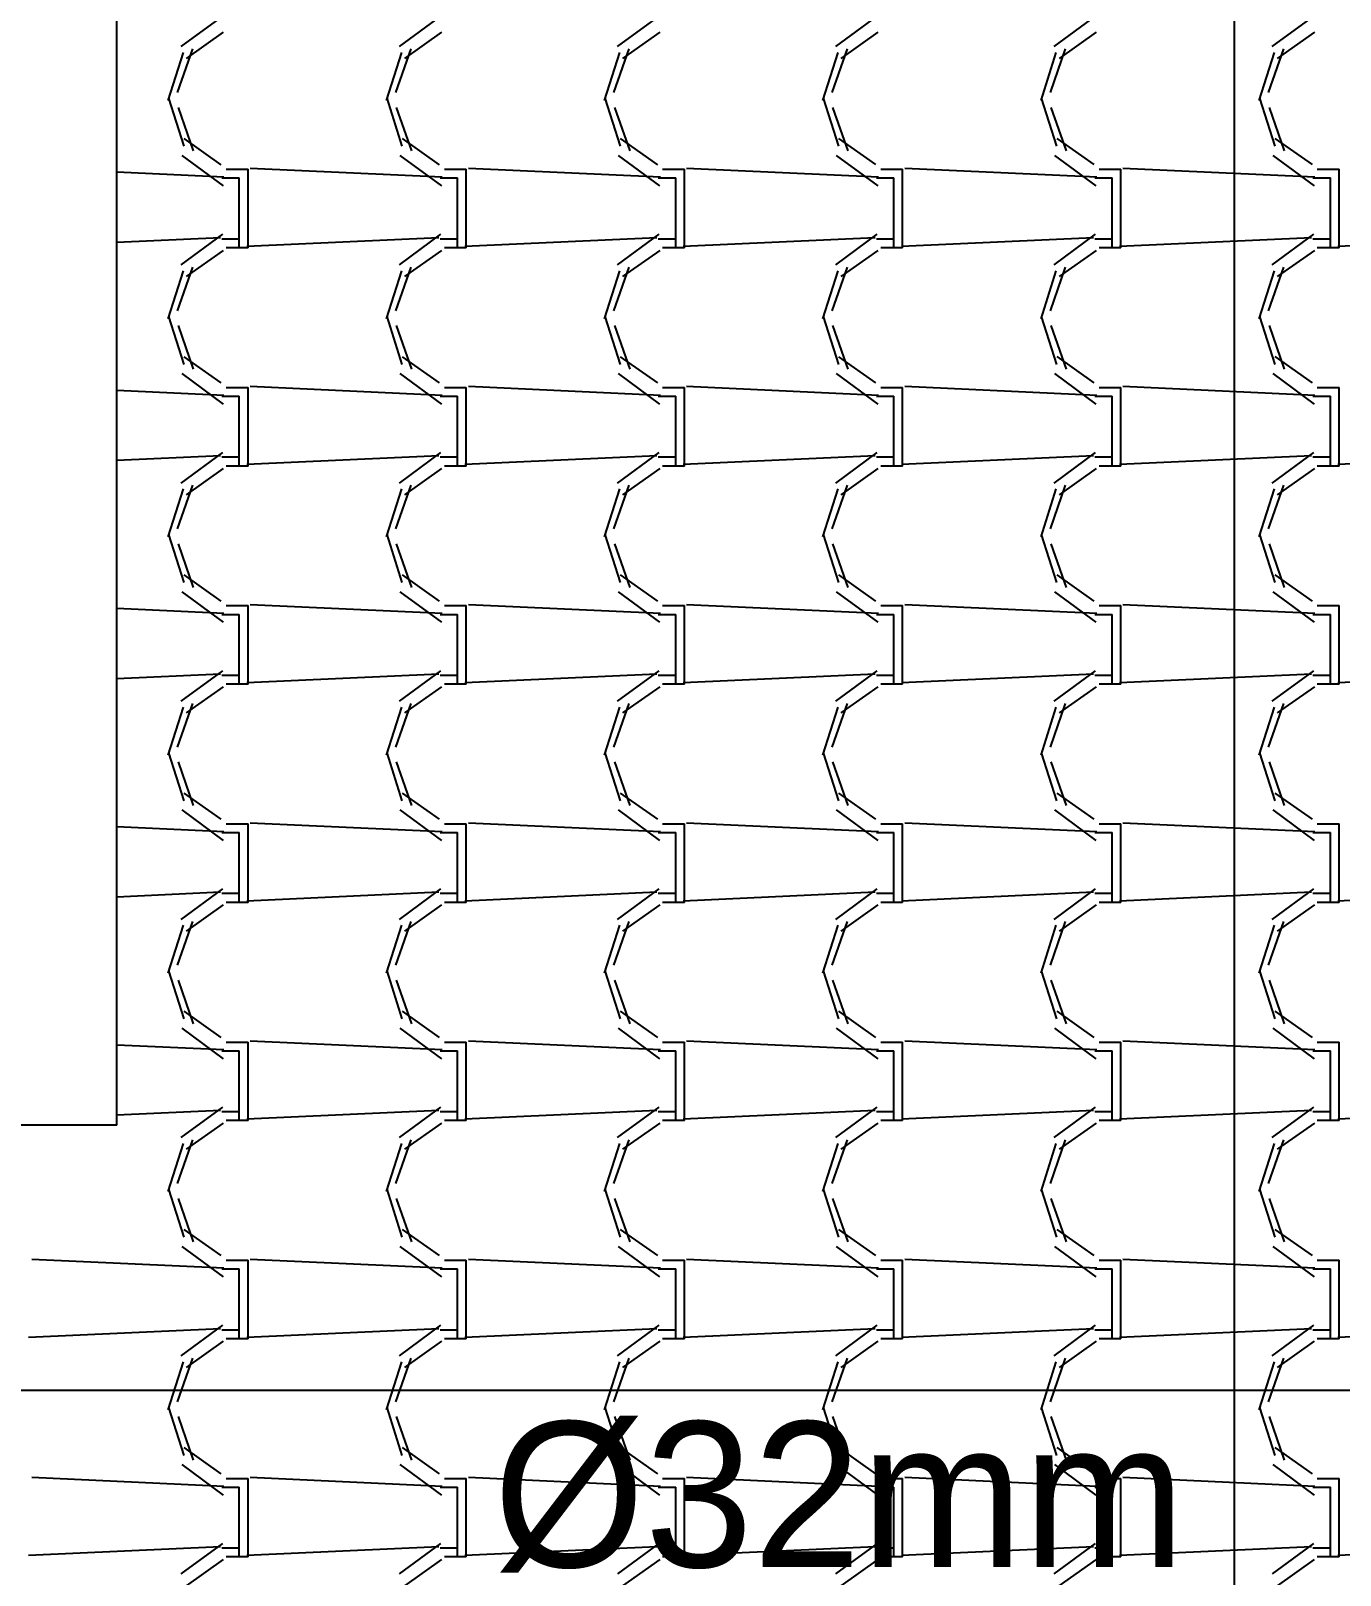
# Model space of a CAD drawing. Header units: millimetres. Extents: x -336 to -33, y -135 to 770.
# Drawn here: x -307.876 to -306.076, y 723.484 to 725.607 of the extents above; entities that cross this region are included whole.
import ezdxf
from ezdxf.enums import TextEntityAlignment as Align

# ---------------------------------------------------------------- set-up
doc = ezdxf.new("R2010")
doc.units = ezdxf.units.MM
doc.header["$LTSCALE"] = 50
doc.header["$MEASUREMENT"] = 0
for name, color, linetype in [('-HIDRO', 8, 'CONTINUOUS'), ('AF', 5, 'CONTINUOUS'), ('TEXTO', 4, 'CONTINUOUS')]:
    doc.layers.add(name, color=color, linetype=linetype)

msp = doc.modelspace()

# ---------------------------------------------------------------- linework, layer by layer
at = {"layer": '-HIDRO', "linetype": 'Continuous'}
for p, q in [((-307.758, 724.1028), (-307.758, 726.4028)), ((-307.6127, 725.6275), (-307.6697, 725.5855)), ((-307.3127, 725.6275), (-307.3697, 725.5855)), ((-307.0127, 725.6275), (-307.0697, 725.5855)), ((-306.7127, 725.6275), (-306.7697, 725.5855)), ((-306.4127, 725.6275), (-306.4697, 725.5855)), ((-306.1127, 725.6275), (-306.1697, 725.5855)), ((-307.6114, 725.6054), (-307.6624, 725.5694)), ((-307.3114, 725.6054), (-307.3624, 725.5694)), ((-307.0114, 725.6054), (-307.0624, 725.5694)), ((-306.7114, 725.6054), (-306.7624, 725.5694)), ((-306.4114, 725.6054), (-306.4624, 725.5694)), ((-306.1114, 725.6054), (-306.1624, 725.5694)), ((-307.6538, 725.5824), (-307.6748, 725.5224)), ((-307.3538, 725.5824), (-307.3748, 725.5224)), ((-307.0538, 725.5824), (-307.0748, 725.5224)), ((-306.7538, 725.5824), (-306.7748, 725.5224)), ((-306.4538, 725.5824), (-306.4748, 725.5224)), ((-306.1538, 725.5824), (-306.1748, 725.5224)), ((-307.6666, 725.5774), (-307.6876, 725.5114)), ((-307.3666, 725.5774), (-307.3876, 725.5114)), ((-307.0666, 725.5774), (-307.0876, 725.5114)), ((-306.7666, 725.5774), (-306.7876, 725.5114)), ((-306.4666, 725.5774), (-306.4876, 725.5114)), ((-306.1666, 725.5774), (-306.1876, 725.5114)), ((-307.6869, 725.5146), (-307.6659, 725.4486)), ((-307.3868, 725.5146), (-307.3658, 725.4486)), ((-307.0868, 725.5146), (-307.0658, 725.4486)), ((-306.7868, 725.5146), (-306.7658, 725.4486)), ((-306.4868, 725.5146), (-306.4658, 725.4486)), ((-306.1868, 725.5146), (-306.1658, 725.4486)), ((-307.6737, 725.502), (-307.6527, 725.442)), ((-307.3737, 725.502), (-307.3527, 725.442)), ((-307.0737, 725.502), (-307.0527, 725.442)), ((-306.7737, 725.502), (-306.7527, 725.442)), ((-306.4737, 725.502), (-306.4527, 725.442)), ((-306.1737, 725.502), (-306.1527, 725.442)), ((-307.6656, 725.4592), (-307.6146, 725.4232)), ((-307.3656, 725.4592), (-307.3146, 725.4232)), ((-307.0656, 725.4592), (-307.0146, 725.4232)), ((-306.7656, 725.4593), (-306.7146, 725.4233)), ((-306.4656, 725.4593), (-306.4146, 725.4233)), ((-306.1656, 725.4593), (-306.1146, 725.4233)), ((-307.6686, 725.436), (-307.6116, 725.394)), ((-307.3686, 725.436), (-307.3116, 725.394)), ((-307.0686, 725.436), (-307.0116, 725.394)), ((-306.7686, 725.436), (-306.7116, 725.394)), ((-306.4686, 725.436), (-306.4116, 725.394)), ((-306.1686, 725.436), (-306.1116, 725.394)), ((-307.6105, 725.4061), (-307.758, 725.4128)), ((-307.6074, 725.4169), (-307.5774, 725.4169)), ((-307.5774, 725.3209), (-307.5774, 725.4169)), ((-307.3105, 725.4061), (-307.5745, 725.4181)), ((-307.3074, 725.4169), (-307.2774, 725.4169)), ((-307.2774, 725.3209), (-307.2774, 725.4169)), ((-307.0105, 725.4061), (-307.2745, 725.4181)), ((-307.0074, 725.4169), (-306.9774, 725.4169)), ((-306.9774, 725.3209), (-306.9774, 725.4169)), ((-306.7105, 725.4061), (-306.9745, 725.4181)), ((-306.7074, 725.4169), (-306.6774, 725.4169)), ((-306.6774, 725.3209), (-306.6774, 725.4169)), ((-306.4105, 725.4061), (-306.6745, 725.4181)), ((-306.4074, 725.4169), (-306.3774, 725.4169)), ((-306.3774, 725.3209), (-306.3774, 725.4169)), ((-306.1105, 725.4061), (-306.3745, 725.4181)), ((-306.1074, 725.4169), (-306.0774, 725.4169)), ((-306.0774, 725.3209), (-306.0774, 725.4169)), ((-307.6134, 725.4049), (-307.5894, 725.4049)), ((-307.5894, 725.3209), (-307.5894, 725.4049)), ((-307.3134, 725.4049), (-307.2894, 725.4049)), ((-307.2894, 725.3209), (-307.2894, 725.4049)), ((-307.0134, 725.4049), (-306.9894, 725.4049)), ((-306.9894, 725.3209), (-306.9894, 725.4049)), ((-306.7134, 725.4049), (-306.6894, 725.4049)), ((-306.6894, 725.3209), (-306.6894, 725.4049)), ((-306.4134, 725.4049), (-306.3894, 725.4049)), ((-306.3894, 725.3209), (-306.3894, 725.4049)), ((-306.1134, 725.4049), (-306.0894, 725.4049)), ((-306.0894, 725.3209), (-306.0894, 725.4049)), ((-307.6127, 725.3275), (-307.6697, 725.2855)), ((-307.3127, 725.3275), (-307.3697, 725.2855)), ((-307.0127, 725.3275), (-307.0697, 725.2855)), ((-306.7127, 725.3275), (-306.7697, 725.2855)), ((-306.4127, 725.3275), (-306.4697, 725.2855)), ((-306.1127, 725.3275), (-306.1697, 725.2855)), ((-307.6152, 725.3228), (-307.758, 725.3163)), ((-307.6114, 725.3054), (-307.6624, 725.2694)), ((-307.5894, 725.3209), (-307.6134, 725.3209)), ((-307.5774, 725.3089), (-307.6074, 725.3089)), ((-307.5894, 725.3089), (-307.5894, 725.3209)), ((-307.3152, 725.3228), (-307.5792, 725.3108)), ((-307.5774, 725.3089), (-307.5774, 725.3209)), ((-307.3114, 725.3054), (-307.3624, 725.2694)), ((-307.2894, 725.3209), (-307.3134, 725.3209)), ((-307.2774, 725.3089), (-307.3074, 725.3089)), ((-307.2894, 725.3089), (-307.2894, 725.3209)), ((-307.0152, 725.3228), (-307.2792, 725.3108)), ((-307.2774, 725.3089), (-307.2774, 725.3209)), ((-307.0114, 725.3054), (-307.0624, 725.2694)), ((-306.9894, 725.3209), (-307.0134, 725.3209)), ((-306.9774, 725.3089), (-307.0074, 725.3089)), ((-306.9894, 725.3089), (-306.9894, 725.3209)), ((-306.7152, 725.3228), (-306.9792, 725.3108)), ((-306.9774, 725.3089), (-306.9774, 725.3209)), ((-306.7114, 725.3054), (-306.7624, 725.2694)), ((-306.6894, 725.3209), (-306.7134, 725.3209)), ((-306.6774, 725.3089), (-306.7074, 725.3089)), ((-306.6894, 725.3089), (-306.6894, 725.3209)), ((-306.4152, 725.3228), (-306.6792, 725.3108)), ((-306.6774, 725.3089), (-306.6774, 725.3209)), ((-306.4114, 725.3054), (-306.4624, 725.2694)), ((-306.3894, 725.3209), (-306.4134, 725.3209)), ((-306.3774, 725.3089), (-306.4074, 725.3089)), ((-306.3894, 725.3089), (-306.3894, 725.3209)), ((-306.1152, 725.3228), (-306.3792, 725.3108)), ((-306.3774, 725.3089), (-306.3774, 725.3209)), ((-306.1114, 725.3054), (-306.1624, 725.2694)), ((-306.0894, 725.3209), (-306.1134, 725.3209)), ((-306.0774, 725.3089), (-306.1074, 725.3089)), ((-306.0894, 725.3089), (-306.0894, 725.3209)), ((-305.8152, 725.3228), (-306.0792, 725.3108)), ((-306.0774, 725.3089), (-306.0774, 725.3209)), ((-307.6538, 725.2824), (-307.6748, 725.2224)), ((-307.3538, 725.2824), (-307.3748, 725.2224)), ((-307.0538, 725.2824), (-307.0748, 725.2224)), ((-306.7538, 725.2824), (-306.7748, 725.2224)), ((-306.4538, 725.2824), (-306.4748, 725.2224)), ((-306.1538, 725.2824), (-306.1748, 725.2224)), ((-307.6666, 725.2774), (-307.6876, 725.2114)), ((-307.3666, 725.2774), (-307.3876, 725.2114)), ((-307.0666, 725.2774), (-307.0876, 725.2114)), ((-306.7666, 725.2774), (-306.7876, 725.2114)), ((-306.4666, 725.2774), (-306.4876, 725.2114)), ((-306.1666, 725.2774), (-306.1876, 725.2114)), ((-307.6869, 725.2146), (-307.6659, 725.1486)), ((-307.6737, 725.202), (-307.6527, 725.142)), ((-307.3868, 725.2146), (-307.3658, 725.1486)), ((-307.3737, 725.202), (-307.3527, 725.142)), ((-307.0868, 725.2146), (-307.0658, 725.1486)), ((-307.0737, 725.202), (-307.0527, 725.142)), ((-306.7868, 725.2146), (-306.7658, 725.1486)), ((-306.7737, 725.202), (-306.7527, 725.142)), ((-306.4868, 725.2146), (-306.4658, 725.1486)), ((-306.4737, 725.202), (-306.4527, 725.142)), ((-306.1868, 725.2146), (-306.1658, 725.1486)), ((-306.1737, 725.202), (-306.1527, 725.142)), ((-307.6656, 725.1592), (-307.6146, 725.1232)), ((-307.3656, 725.1592), (-307.3146, 725.1232)), ((-307.0656, 725.1592), (-307.0146, 725.1232)), ((-306.7656, 725.1592), (-306.7146, 725.1232)), ((-306.4656, 725.1593), (-306.4146, 725.1233)), ((-306.1656, 725.1593), (-306.1146, 725.1233)), ((-307.6686, 725.136), (-307.6116, 725.094)), ((-307.3686, 725.136), (-307.3116, 725.094)), ((-307.0686, 725.136), (-307.0116, 725.094)), ((-306.7686, 725.136), (-306.7116, 725.094)), ((-306.4686, 725.136), (-306.4116, 725.094)), ((-306.1686, 725.136), (-306.1116, 725.094)), ((-307.6105, 725.106), (-307.758, 725.1128)), ((-307.6074, 725.1169), (-307.5774, 725.1169)), ((-307.5774, 725.0209), (-307.5774, 725.1169)), ((-307.3105, 725.106), (-307.5745, 725.118)), ((-307.3074, 725.1169), (-307.2774, 725.1169)), ((-307.2774, 725.0209), (-307.2774, 725.1169)), ((-307.0105, 725.106), (-307.2745, 725.118)), ((-307.0074, 725.1169), (-306.9774, 725.1169)), ((-306.9774, 725.0209), (-306.9774, 725.1169)), ((-306.7105, 725.106), (-306.9745, 725.118)), ((-306.7074, 725.1169), (-306.6774, 725.1169)), ((-306.6774, 725.0209), (-306.6774, 725.1169)), ((-306.4105, 725.106), (-306.6745, 725.118)), ((-306.4074, 725.1169), (-306.3774, 725.1169)), ((-306.3774, 725.0209), (-306.3774, 725.1169)), ((-306.1105, 725.106), (-306.3745, 725.118)), ((-306.1074, 725.1169), (-306.0774, 725.1169)), ((-306.0774, 725.0209), (-306.0774, 725.1169)), ((-307.6134, 725.1049), (-307.5894, 725.1049)), ((-307.5894, 725.0209), (-307.5894, 725.1049)), ((-307.3134, 725.1049), (-307.2894, 725.1049)), ((-307.2894, 725.0209), (-307.2894, 725.1049)), ((-307.0134, 725.1049), (-306.9894, 725.1049)), ((-306.9894, 725.0209), (-306.9894, 725.1049)), ((-306.7134, 725.1049), (-306.6894, 725.1049)), ((-306.6894, 725.0209), (-306.6894, 725.1049)), ((-306.4134, 725.1049), (-306.3894, 725.1049)), ((-306.3894, 725.0209), (-306.3894, 725.1049)), ((-306.1134, 725.1049), (-306.0894, 725.1049)), ((-306.0894, 725.0209), (-306.0894, 725.1049)), ((-307.6127, 725.0275), (-307.6697, 724.9855)), ((-307.3127, 725.0275), (-307.3697, 724.9855)), ((-307.0127, 725.0275), (-307.0697, 724.9855)), ((-306.7127, 725.0275), (-306.7697, 724.9855)), ((-306.4127, 725.0275), (-306.4697, 724.9855)), ((-306.1127, 725.0275), (-306.1697, 724.9855)), ((-307.6152, 725.0228), (-307.758, 725.0163)), ((-307.6114, 725.0054), (-307.6624, 724.9694)), ((-307.5894, 725.0209), (-307.6134, 725.0209)), ((-307.5774, 725.0089), (-307.6074, 725.0089)), ((-307.5894, 725.0089), (-307.5894, 725.0209)), ((-307.3152, 725.0228), (-307.5792, 725.0108)), ((-307.5774, 725.0089), (-307.5774, 725.0209)), ((-307.3114, 725.0054), (-307.3624, 724.9694)), ((-307.2894, 725.0209), (-307.3134, 725.0209)), ((-307.2774, 725.0089), (-307.3074, 725.0089)), ((-307.2894, 725.0089), (-307.2894, 725.0209)), ((-307.0152, 725.0228), (-307.2792, 725.0108)), ((-307.2774, 725.0089), (-307.2774, 725.0209)), ((-307.0114, 725.0054), (-307.0624, 724.9694)), ((-306.9894, 725.0209), (-307.0134, 725.0209)), ((-306.9774, 725.0089), (-307.0074, 725.0089)), ((-306.9894, 725.0089), (-306.9894, 725.0209)), ((-306.7152, 725.0228), (-306.9792, 725.0108)), ((-306.9774, 725.0089), (-306.9774, 725.0209)), ((-306.7114, 725.0054), (-306.7624, 724.9694)), ((-306.6894, 725.0209), (-306.7134, 725.0209)), ((-306.6774, 725.0089), (-306.7074, 725.0089)), ((-306.6894, 725.0089), (-306.6894, 725.0209)), ((-306.4152, 725.0228), (-306.6792, 725.0108)), ((-306.6774, 725.0089), (-306.6774, 725.0209)), ((-306.4114, 725.0054), (-306.4624, 724.9694)), ((-306.3894, 725.0209), (-306.4134, 725.0209)), ((-306.3774, 725.0089), (-306.4074, 725.0089)), ((-306.3894, 725.0089), (-306.3894, 725.0209)), ((-306.1152, 725.0228), (-306.3792, 725.0108)), ((-306.3774, 725.0089), (-306.3774, 725.0209)), ((-306.1114, 725.0054), (-306.1624, 724.9694)), ((-306.0894, 725.0209), (-306.1134, 725.0209)), ((-306.0774, 725.0089), (-306.1074, 725.0089)), ((-306.0894, 725.0089), (-306.0894, 725.0209)), ((-305.8152, 725.0228), (-306.0792, 725.0108)), ((-306.0774, 725.0089), (-306.0774, 725.0209)), ((-307.6666, 724.9774), (-307.6876, 724.9114)), ((-307.6538, 724.9824), (-307.6748, 724.9224)), ((-307.3666, 724.9774), (-307.3876, 724.9114)), ((-307.3538, 724.9824), (-307.3748, 724.9224)), ((-307.0666, 724.9774), (-307.0876, 724.9114)), ((-307.0538, 724.9824), (-307.0748, 724.9224)), ((-306.7666, 724.9774), (-306.7876, 724.9114)), ((-306.7538, 724.9824), (-306.7748, 724.9224)), ((-306.4666, 724.9774), (-306.4876, 724.9114)), ((-306.4538, 724.9824), (-306.4748, 724.9224)), ((-306.1666, 724.9774), (-306.1876, 724.9114)), ((-306.1538, 724.9824), (-306.1748, 724.9224)), ((-307.6869, 724.9146), (-307.6659, 724.8486)), ((-307.6737, 724.902), (-307.6527, 724.842)), ((-307.3868, 724.9146), (-307.3658, 724.8486)), ((-307.3737, 724.902), (-307.3527, 724.842)), ((-307.0868, 724.9146), (-307.0658, 724.8486)), ((-307.0737, 724.902), (-307.0527, 724.842)), ((-306.7868, 724.9146), (-306.7658, 724.8486)), ((-306.7737, 724.902), (-306.7527, 724.842)), ((-306.4868, 724.9146), (-306.4658, 724.8486)), ((-306.4737, 724.902), (-306.4527, 724.842)), ((-306.1868, 724.9146), (-306.1658, 724.8486)), ((-306.1737, 724.902), (-306.1527, 724.842)), ((-307.6656, 724.8592), (-307.6146, 724.8232)), ((-307.3656, 724.8592), (-307.3146, 724.8232)), ((-307.0656, 724.8592), (-307.0146, 724.8232)), ((-306.7656, 724.8592), (-306.7146, 724.8232)), ((-306.4656, 724.8592), (-306.4146, 724.8232)), ((-306.1656, 724.8593), (-306.1146, 724.8232)), ((-307.6686, 724.836), (-307.6116, 724.794)), ((-307.3686, 724.836), (-307.3116, 724.794)), ((-307.0686, 724.836), (-307.0116, 724.794)), ((-306.7686, 724.836), (-306.7116, 724.794)), ((-306.4686, 724.836), (-306.4116, 724.794)), ((-306.1686, 724.836), (-306.1116, 724.794)), ((-307.6074, 724.8169), (-307.5774, 724.8169)), ((-307.5774, 724.7209), (-307.5774, 724.8169)), ((-307.3105, 724.806), (-307.5745, 724.818)), ((-307.3074, 724.8169), (-307.2774, 724.8169)), ((-307.2774, 724.7209), (-307.2774, 724.8169)), ((-307.0105, 724.806), (-307.2745, 724.818)), ((-307.0074, 724.8169), (-306.9774, 724.8169)), ((-306.9774, 724.7209), (-306.9774, 724.8169)), ((-306.7105, 724.806), (-306.9745, 724.818)), ((-306.7074, 724.8169), (-306.6774, 724.8169)), ((-306.6774, 724.7209), (-306.6774, 724.8169)), ((-306.4105, 724.806), (-306.6745, 724.818)), ((-306.4074, 724.8169), (-306.3774, 724.8169)), ((-306.3774, 724.7209), (-306.3774, 724.8169)), ((-306.1105, 724.806), (-306.3745, 724.818)), ((-306.1074, 724.8169), (-306.0774, 724.8169)), ((-306.0774, 724.7209), (-306.0774, 724.8169)), ((-307.6105, 724.806), (-307.758, 724.8128)), ((-307.6134, 724.8049), (-307.5894, 724.8049)), ((-307.5894, 724.7209), (-307.5894, 724.8049)), ((-307.3134, 724.8049), (-307.2894, 724.8049)), ((-307.2894, 724.7209), (-307.2894, 724.8049)), ((-307.0134, 724.8049), (-306.9894, 724.8049)), ((-306.9894, 724.7209), (-306.9894, 724.8049)), ((-306.7134, 724.8049), (-306.6894, 724.8049)), ((-306.6894, 724.7209), (-306.6894, 724.8049)), ((-306.4134, 724.8049), (-306.3894, 724.8049)), ((-306.3894, 724.7209), (-306.3894, 724.8049)), ((-306.1134, 724.8049), (-306.0894, 724.8049)), ((-306.0894, 724.7209), (-306.0894, 724.8049)), ((-307.6152, 724.7228), (-307.758, 724.7163)), ((-307.6127, 724.7275), (-307.6697, 724.6855)), ((-307.5894, 724.7209), (-307.6134, 724.7209)), ((-307.5774, 724.7089), (-307.6074, 724.7089)), ((-307.5894, 724.7089), (-307.5894, 724.7209)), ((-307.3152, 724.7228), (-307.5792, 724.7108)), ((-307.5774, 724.7089), (-307.5774, 724.7209)), ((-307.3127, 724.7275), (-307.3697, 724.6855)), ((-307.2894, 724.7209), (-307.3134, 724.7209)), ((-307.2774, 724.7089), (-307.3074, 724.7089)), ((-307.2894, 724.7089), (-307.2894, 724.7209)), ((-307.0152, 724.7228), (-307.2792, 724.7108)), ((-307.2774, 724.7089), (-307.2774, 724.7209)), ((-307.0127, 724.7275), (-307.0697, 724.6855)), ((-306.9894, 724.7209), (-307.0134, 724.7209)), ((-306.9774, 724.7089), (-307.0074, 724.7089)), ((-306.9894, 724.7089), (-306.9894, 724.7209)), ((-306.7152, 724.7228), (-306.9792, 724.7108)), ((-306.9774, 724.7089), (-306.9774, 724.7209)), ((-306.7127, 724.7275), (-306.7697, 724.6855)), ((-306.6894, 724.7209), (-306.7134, 724.7209)), ((-306.6774, 724.7089), (-306.7074, 724.7089)), ((-306.6894, 724.7089), (-306.6894, 724.7209)), ((-306.4152, 724.7228), (-306.6792, 724.7108)), ((-306.6774, 724.7089), (-306.6774, 724.7209)), ((-306.4127, 724.7275), (-306.4697, 724.6855)), ((-306.3894, 724.7209), (-306.4134, 724.7209)), ((-306.3774, 724.7089), (-306.4074, 724.7089)), ((-306.3894, 724.7089), (-306.3894, 724.7209)), ((-306.1152, 724.7228), (-306.3792, 724.7108)), ((-306.3774, 724.7089), (-306.3774, 724.7209)), ((-306.1127, 724.7275), (-306.1697, 724.6855)), ((-306.0894, 724.7209), (-306.1134, 724.7209)), ((-306.0774, 724.7089), (-306.1074, 724.7089)), ((-306.0894, 724.7089), (-306.0894, 724.7209)), ((-305.8152, 724.7228), (-306.0792, 724.7108)), ((-306.0774, 724.7089), (-306.0774, 724.7209)), ((-307.6114, 724.7054), (-307.6624, 724.6694)), ((-307.3114, 724.7054), (-307.3624, 724.6694)), ((-307.0114, 724.7054), (-307.0624, 724.6694)), ((-306.7114, 724.7054), (-306.7624, 724.6694)), ((-306.4114, 724.7054), (-306.4624, 724.6694)), ((-306.1114, 724.7054), (-306.1624, 724.6694)), ((-307.6666, 724.6774), (-307.6876, 724.6114)), ((-307.6538, 724.6824), (-307.6748, 724.6224)), ((-307.3666, 724.6774), (-307.3876, 724.6114)), ((-307.3538, 724.6824), (-307.3748, 724.6224)), ((-307.0666, 724.6774), (-307.0876, 724.6114)), ((-307.0538, 724.6824), (-307.0748, 724.6224)), ((-306.7666, 724.6774), (-306.7876, 724.6114)), ((-306.7538, 724.6824), (-306.7748, 724.6224)), ((-306.4666, 724.6774), (-306.4876, 724.6114)), ((-306.4538, 724.6824), (-306.4748, 724.6224)), ((-306.1666, 724.6774), (-306.1876, 724.6114)), ((-306.1538, 724.6824), (-306.1748, 724.6224)), ((-307.6869, 724.6146), (-307.6659, 724.5486)), ((-307.6737, 724.602), (-307.6527, 724.542)), ((-307.3868, 724.6146), (-307.3658, 724.5486)), ((-307.3737, 724.602), (-307.3527, 724.542)), ((-307.0868, 724.6146), (-307.0658, 724.5486)), ((-307.0737, 724.602), (-307.0527, 724.542)), ((-306.7868, 724.6146), (-306.7658, 724.5486)), ((-306.7737, 724.602), (-306.7527, 724.542)), ((-306.4868, 724.6146), (-306.4658, 724.5486)), ((-306.4737, 724.602), (-306.4527, 724.542)), ((-306.1868, 724.6146), (-306.1658, 724.5486)), ((-306.1737, 724.602), (-306.1527, 724.542)), ((-307.6656, 724.5592), (-307.6146, 724.5232)), ((-307.3656, 724.5592), (-307.3146, 724.5232)), ((-307.0656, 724.5592), (-307.0146, 724.5232)), ((-306.7656, 724.5592), (-306.7146, 724.5232)), ((-306.4656, 724.5592), (-306.4146, 724.5232)), ((-306.1656, 724.5592), (-306.1146, 724.5232)), ((-307.6686, 724.536), (-307.6116, 724.494)), ((-307.6074, 724.5169), (-307.5774, 724.5169)), ((-307.5774, 724.4209), (-307.5774, 724.5169)), ((-307.3105, 724.506), (-307.5745, 724.518)), ((-307.3686, 724.536), (-307.3116, 724.494)), ((-307.3074, 724.5169), (-307.2774, 724.5169)), ((-307.2774, 724.4209), (-307.2774, 724.5169)), ((-307.0105, 724.506), (-307.2745, 724.518)), ((-307.0686, 724.536), (-307.0116, 724.494)), ((-307.0074, 724.5169), (-306.9774, 724.5169)), ((-306.9774, 724.4209), (-306.9774, 724.5169)), ((-306.7105, 724.506), (-306.9745, 724.518)), ((-306.7686, 724.536), (-306.7116, 724.494)), ((-306.7074, 724.5169), (-306.6774, 724.5169)), ((-306.6774, 724.4209), (-306.6774, 724.5169)), ((-306.4105, 724.506), (-306.6745, 724.518)), ((-306.4686, 724.536), (-306.4116, 724.494)), ((-306.4074, 724.5169), (-306.3774, 724.5169)), ((-306.3774, 724.4209), (-306.3774, 724.5169)), ((-306.1105, 724.506), (-306.3745, 724.518)), ((-306.1686, 724.536), (-306.1116, 724.494)), ((-306.1074, 724.5169), (-306.0774, 724.5169)), ((-306.0774, 724.4209), (-306.0774, 724.5169)), ((-307.6105, 724.506), (-307.758, 724.5127)), ((-307.6134, 724.5049), (-307.5894, 724.5049)), ((-307.5894, 724.4209), (-307.5894, 724.5049)), ((-307.3134, 724.5049), (-307.2894, 724.5049)), ((-307.2894, 724.4209), (-307.2894, 724.5049)), ((-307.0134, 724.5049), (-306.9894, 724.5049)), ((-306.9894, 724.4209), (-306.9894, 724.5049)), ((-306.7134, 724.5049), (-306.6894, 724.5049)), ((-306.6894, 724.4209), (-306.6894, 724.5049)), ((-306.4134, 724.5049), (-306.3894, 724.5049)), ((-306.3894, 724.4209), (-306.3894, 724.5049)), ((-306.1134, 724.5049), (-306.0894, 724.5049)), ((-306.0894, 724.4209), (-306.0894, 724.5049)), ((-307.6152, 724.4228), (-307.758, 724.4163)), ((-307.6127, 724.4275), (-307.6697, 724.3855)), ((-307.5894, 724.4209), (-307.6134, 724.4209)), ((-307.5894, 724.4089), (-307.5894, 724.4209)), ((-307.3152, 724.4228), (-307.5792, 724.4108)), ((-307.5774, 724.4089), (-307.5774, 724.4209)), ((-307.3127, 724.4275), (-307.3697, 724.3855)), ((-307.2894, 724.4209), (-307.3134, 724.4209)), ((-307.2894, 724.4089), (-307.2894, 724.4209)), ((-307.0152, 724.4228), (-307.2792, 724.4108)), ((-307.2774, 724.4089), (-307.2774, 724.4209)), ((-307.0127, 724.4275), (-307.0697, 724.3855)), ((-306.9894, 724.4209), (-307.0134, 724.4209)), ((-306.9894, 724.4089), (-306.9894, 724.4209)), ((-306.7152, 724.4228), (-306.9792, 724.4108)), ((-306.9774, 724.4089), (-306.9774, 724.4209)), ((-306.7127, 724.4275), (-306.7697, 724.3855)), ((-306.6894, 724.4209), (-306.7134, 724.4209)), ((-306.6894, 724.4089), (-306.6894, 724.4209)), ((-306.4152, 724.4228), (-306.6792, 724.4108)), ((-306.6774, 724.4089), (-306.6774, 724.4209)), ((-306.4127, 724.4275), (-306.4697, 724.3855)), ((-306.3894, 724.4209), (-306.4134, 724.4209)), ((-306.3894, 724.4089), (-306.3894, 724.4209)), ((-306.1152, 724.4228), (-306.3792, 724.4108)), ((-306.3774, 724.4089), (-306.3774, 724.4209)), ((-306.1127, 724.4275), (-306.1697, 724.3855)), ((-306.0894, 724.4209), (-306.1134, 724.4209)), ((-306.0894, 724.4089), (-306.0894, 724.4209)), ((-305.8152, 724.4228), (-306.0792, 724.4108)), ((-306.0774, 724.4089), (-306.0774, 724.4209)), ((-307.6114, 724.4054), (-307.6624, 724.3694)), ((-307.5774, 724.4089), (-307.6074, 724.4089)), ((-307.3114, 724.4054), (-307.3624, 724.3694)), ((-307.2774, 724.4089), (-307.3074, 724.4089)), ((-307.0114, 724.4054), (-307.0624, 724.3694)), ((-306.9774, 724.4089), (-307.0074, 724.4089)), ((-306.7114, 724.4054), (-306.7624, 724.3694)), ((-306.6774, 724.4089), (-306.7074, 724.4089)), ((-306.4114, 724.4054), (-306.4624, 724.3694)), ((-306.3774, 724.4089), (-306.4074, 724.4089)), ((-306.1114, 724.4054), (-306.1624, 724.3694)), ((-306.0774, 724.4089), (-306.1074, 724.4089)), ((-307.6666, 724.3774), (-307.6876, 724.3114)), ((-307.6538, 724.3824), (-307.6748, 724.3224)), ((-307.3666, 724.3774), (-307.3876, 724.3114)), ((-307.3538, 724.3824), (-307.3748, 724.3224)), ((-307.0666, 724.3774), (-307.0876, 724.3114)), ((-307.0538, 724.3824), (-307.0748, 724.3224)), ((-306.7666, 724.3774), (-306.7876, 724.3114)), ((-306.7538, 724.3824), (-306.7748, 724.3224)), ((-306.4666, 724.3774), (-306.4876, 724.3114)), ((-306.4538, 724.3824), (-306.4748, 724.3224)), ((-306.1666, 724.3774), (-306.1876, 724.3114)), ((-306.1538, 724.3824), (-306.1748, 724.3224)), ((-307.6869, 724.3146), (-307.6659, 724.2486)), ((-307.3868, 724.3146), (-307.3658, 724.2486)), ((-307.0868, 724.3146), (-307.0658, 724.2486)), ((-306.7868, 724.3146), (-306.7658, 724.2486)), ((-306.4868, 724.3146), (-306.4658, 724.2486)), ((-306.1868, 724.3146), (-306.1658, 724.2486)), ((-307.6737, 724.302), (-307.6527, 724.242)), ((-307.3737, 724.302), (-307.3527, 724.242)), ((-307.0737, 724.302), (-307.0527, 724.242)), ((-306.7737, 724.302), (-306.7527, 724.242)), ((-306.4737, 724.302), (-306.4527, 724.242)), ((-306.1737, 724.302), (-306.1527, 724.242)), ((-307.6656, 724.2592), (-307.6146, 724.2232)), ((-307.3656, 724.2592), (-307.3146, 724.2232)), ((-307.0656, 724.2592), (-307.0146, 724.2232)), ((-306.7656, 724.2592), (-306.7146, 724.2232)), ((-306.4656, 724.2592), (-306.4146, 724.2232)), ((-306.1656, 724.2592), (-306.1146, 724.2232)), ((-307.6686, 724.236), (-307.6116, 724.194)), ((-307.3686, 724.236), (-307.3116, 724.194)), ((-307.0686, 724.236), (-307.0116, 724.194)), ((-306.7686, 724.236), (-306.7116, 724.194)), ((-306.4686, 724.236), (-306.4116, 724.194)), ((-306.1686, 724.236), (-306.1116, 724.194)), ((-307.6105, 724.206), (-307.758, 724.2127)), ((-307.6134, 724.2049), (-307.5894, 724.2049)), ((-307.6074, 724.2169), (-307.5774, 724.2169)), ((-307.5894, 724.1209), (-307.5894, 724.2049)), ((-307.5774, 724.1209), (-307.5774, 724.2169)), ((-307.3105, 724.206), (-307.5745, 724.218)), ((-307.3134, 724.2049), (-307.2894, 724.2049)), ((-307.3074, 724.2169), (-307.2774, 724.2169)), ((-307.2894, 724.1209), (-307.2894, 724.2049)), ((-307.2774, 724.1209), (-307.2774, 724.2169)), ((-307.0105, 724.206), (-307.2745, 724.218)), ((-307.0134, 724.2049), (-306.9894, 724.2049)), ((-307.0074, 724.2169), (-306.9774, 724.2169)), ((-306.9894, 724.1209), (-306.9894, 724.2049)), ((-306.9774, 724.1209), (-306.9774, 724.2169)), ((-306.7105, 724.206), (-306.9745, 724.218)), ((-306.7134, 724.2049), (-306.6894, 724.2049)), ((-306.7074, 724.2169), (-306.6774, 724.2169)), ((-306.6894, 724.1209), (-306.6894, 724.2049)), ((-306.6774, 724.1209), (-306.6774, 724.2169)), ((-306.4105, 724.206), (-306.6745, 724.218)), ((-306.4134, 724.2049), (-306.3894, 724.2049)), ((-306.4074, 724.2169), (-306.3774, 724.2169)), ((-306.3894, 724.1209), (-306.3894, 724.2049)), ((-306.3774, 724.1209), (-306.3774, 724.2169)), ((-306.1105, 724.206), (-306.3745, 724.218)), ((-306.1134, 724.2049), (-306.0894, 724.2049)), ((-306.1074, 724.2169), (-306.0774, 724.2169)), ((-306.0894, 724.1209), (-306.0894, 724.2049)), ((-306.0774, 724.1209), (-306.0774, 724.2169)), ((-307.6152, 724.1228), (-307.758, 724.1163)), ((-307.6127, 724.1275), (-307.6697, 724.0855)), ((-307.5894, 724.1209), (-307.6134, 724.1209)), ((-307.5894, 724.1089), (-307.5894, 724.1209)), ((-307.3152, 724.1228), (-307.5792, 724.1108)), ((-307.5774, 724.1089), (-307.5774, 724.1209)), ((-307.3127, 724.1275), (-307.3697, 724.0855)), ((-307.2894, 724.1209), (-307.3134, 724.1209)), ((-307.2894, 724.1089), (-307.2894, 724.1209)), ((-307.0152, 724.1228), (-307.2792, 724.1108)), ((-307.2774, 724.1089), (-307.2774, 724.1209)), ((-307.0127, 724.1275), (-307.0697, 724.0855)), ((-306.9894, 724.1209), (-307.0134, 724.1209)), ((-306.9894, 724.1089), (-306.9894, 724.1209)), ((-306.7152, 724.1228), (-306.9792, 724.1108)), ((-306.9774, 724.1089), (-306.9774, 724.1209)), ((-306.7127, 724.1275), (-306.7697, 724.0855)), ((-306.6894, 724.1209), (-306.7134, 724.1209)), ((-306.6894, 724.1089), (-306.6894, 724.1209)), ((-306.4152, 724.1228), (-306.6792, 724.1108)), ((-306.6774, 724.1089), (-306.6774, 724.1209)), ((-306.4127, 724.1275), (-306.4697, 724.0855)), ((-306.3894, 724.1209), (-306.4134, 724.1209)), ((-306.3894, 724.1089), (-306.3894, 724.1209)), ((-306.1152, 724.1228), (-306.3792, 724.1108)), ((-306.3774, 724.1089), (-306.3774, 724.1209)), ((-306.1127, 724.1275), (-306.1697, 724.0855)), ((-306.0894, 724.1209), (-306.1134, 724.1209)), ((-306.0894, 724.1089), (-306.0894, 724.1209)), ((-305.8152, 724.1228), (-306.0792, 724.1108)), ((-306.0774, 724.1089), (-306.0774, 724.1209)), ((-307.758, 724.1028), (-310.458, 724.1028)), ((-307.6114, 724.1054), (-307.6624, 724.0694)), ((-307.5774, 724.1089), (-307.6074, 724.1089)), ((-307.3114, 724.1054), (-307.3624, 724.0694)), ((-307.2774, 724.1089), (-307.3074, 724.1089)), ((-307.0114, 724.1054), (-307.0624, 724.0694)), ((-306.9774, 724.1089), (-307.0074, 724.1089)), ((-306.7114, 724.1054), (-306.7624, 724.0694)), ((-306.6774, 724.1089), (-306.7074, 724.1089)), ((-306.4114, 724.1054), (-306.4624, 724.0694)), ((-306.3774, 724.1089), (-306.4074, 724.1089)), ((-306.1114, 724.1054), (-306.1624, 724.0694)), ((-306.0774, 724.1089), (-306.1074, 724.1089)), ((-307.6666, 724.0774), (-307.6876, 724.0114)), ((-307.6538, 724.0824), (-307.6748, 724.0224)), ((-307.3666, 724.0774), (-307.3876, 724.0114)), ((-307.3538, 724.0824), (-307.3748, 724.0224)), ((-307.0666, 724.0774), (-307.0876, 724.0114)), ((-307.0538, 724.0824), (-307.0748, 724.0224)), ((-306.7666, 724.0774), (-306.7876, 724.0114)), ((-306.7538, 724.0824), (-306.7748, 724.0224)), ((-306.4666, 724.0774), (-306.4876, 724.0114)), ((-306.4538, 724.0824), (-306.4748, 724.0224)), ((-306.1666, 724.0774), (-306.1876, 724.0114)), ((-306.1538, 724.0824), (-306.1748, 724.0224)), ((-307.6869, 724.0146), (-307.6659, 723.9486)), ((-307.3868, 724.0146), (-307.3658, 723.9486)), ((-307.0868, 724.0146), (-307.0658, 723.9486)), ((-306.7868, 724.0146), (-306.7658, 723.9486)), ((-306.4868, 724.0146), (-306.4658, 723.9486)), ((-306.1868, 724.0146), (-306.1658, 723.9486)), ((-307.6737, 724.002), (-307.6527, 723.942)), ((-307.3737, 724.002), (-307.3527, 723.942)), ((-307.0737, 724.002), (-307.0527, 723.942)), ((-306.7737, 724.002), (-306.7527, 723.942)), ((-306.4737, 724.002), (-306.4527, 723.942)), ((-306.1737, 724.002), (-306.1527, 723.942)), ((-307.6656, 723.9592), (-307.6146, 723.9232)), ((-307.3656, 723.9592), (-307.3146, 723.9232)), ((-307.0656, 723.9592), (-307.0146, 723.9232)), ((-306.7656, 723.9592), (-306.7146, 723.9232)), ((-306.4656, 723.9592), (-306.4146, 723.9232)), ((-306.1656, 723.9592), (-306.1146, 723.9232)), ((-307.6686, 723.936), (-307.6116, 723.894)), ((-307.3686, 723.936), (-307.3116, 723.894)), ((-307.0686, 723.936), (-307.0116, 723.894)), ((-306.7686, 723.936), (-306.7116, 723.894)), ((-306.4686, 723.936), (-306.4116, 723.894)), ((-306.1686, 723.936), (-306.1116, 723.894)), ((-307.6105, 723.906), (-307.8745, 723.918)), ((-307.6134, 723.9049), (-307.5894, 723.9049)), ((-307.6074, 723.9169), (-307.5774, 723.9169)), ((-307.5894, 723.8209), (-307.5894, 723.9049)), ((-307.5774, 723.8209), (-307.5774, 723.9169)), ((-307.3105, 723.906), (-307.5745, 723.918)), ((-307.3134, 723.9049), (-307.2894, 723.9049)), ((-307.3074, 723.9169), (-307.2774, 723.9169)), ((-307.2894, 723.8209), (-307.2894, 723.9049)), ((-307.2774, 723.8209), (-307.2774, 723.9169)), ((-307.0105, 723.906), (-307.2745, 723.918)), ((-307.0134, 723.9049), (-306.9894, 723.9049)), ((-307.0074, 723.9169), (-306.9774, 723.9169)), ((-306.9894, 723.8209), (-306.9894, 723.9049)), ((-306.9774, 723.8209), (-306.9774, 723.9169)), ((-306.7105, 723.906), (-306.9745, 723.918)), ((-306.7134, 723.9049), (-306.6894, 723.9049)), ((-306.7074, 723.9169), (-306.6774, 723.9169)), ((-306.6894, 723.8209), (-306.6894, 723.9049)), ((-306.6774, 723.8209), (-306.6774, 723.9169)), ((-306.4105, 723.906), (-306.6745, 723.918)), ((-306.4134, 723.9049), (-306.3894, 723.9049)), ((-306.4074, 723.9169), (-306.3774, 723.9169)), ((-306.3894, 723.8209), (-306.3894, 723.9049)), ((-306.3774, 723.8209), (-306.3774, 723.9169)), ((-306.1105, 723.906), (-306.3745, 723.918)), ((-306.1134, 723.9049), (-306.0894, 723.9049)), ((-306.1074, 723.9169), (-306.0774, 723.9169)), ((-306.0894, 723.8209), (-306.0894, 723.9049)), ((-306.0774, 723.8209), (-306.0774, 723.9169)), ((-307.6152, 723.8228), (-307.8792, 723.8108)), ((-307.6127, 723.8275), (-307.6697, 723.7855)), ((-307.5894, 723.8209), (-307.6134, 723.8209)), ((-307.5894, 723.8089), (-307.5894, 723.8209)), ((-307.3152, 723.8228), (-307.5792, 723.8108)), ((-307.5774, 723.8089), (-307.5774, 723.8209)), ((-307.3127, 723.8275), (-307.3697, 723.7855)), ((-307.2894, 723.8209), (-307.3134, 723.8209)), ((-307.2894, 723.8089), (-307.2894, 723.8209)), ((-307.0152, 723.8228), (-307.2792, 723.8108)), ((-307.2774, 723.8089), (-307.2774, 723.8209)), ((-307.0127, 723.8275), (-307.0697, 723.7855)), ((-306.9894, 723.8209), (-307.0134, 723.8209)), ((-306.9894, 723.8089), (-306.9894, 723.8209)), ((-306.7152, 723.8228), (-306.9792, 723.8108)), ((-306.9774, 723.8089), (-306.9774, 723.8209)), ((-306.7127, 723.8275), (-306.7697, 723.7855)), ((-306.6894, 723.8209), (-306.7134, 723.8209)), ((-306.6894, 723.8089), (-306.6894, 723.8209)), ((-306.4152, 723.8228), (-306.6792, 723.8108)), ((-306.6774, 723.8089), (-306.6774, 723.8209)), ((-306.4127, 723.8275), (-306.4697, 723.7855)), ((-306.3894, 723.8209), (-306.4134, 723.8209)), ((-306.3894, 723.8089), (-306.3894, 723.8209)), ((-306.1152, 723.8228), (-306.3792, 723.8108)), ((-306.3774, 723.8089), (-306.3774, 723.8209)), ((-306.1127, 723.8275), (-306.1697, 723.7855)), ((-306.0894, 723.8209), (-306.1134, 723.8209)), ((-306.0894, 723.8089), (-306.0894, 723.8209)), ((-305.8152, 723.8228), (-306.0792, 723.8108)), ((-306.0774, 723.8089), (-306.0774, 723.8209)), ((-307.6114, 723.8054), (-307.6624, 723.7694)), ((-307.5774, 723.8089), (-307.6074, 723.8089)), ((-307.3114, 723.8054), (-307.3624, 723.7694)), ((-307.2774, 723.8089), (-307.3074, 723.8089)), ((-307.0114, 723.8054), (-307.0624, 723.7694)), ((-306.9774, 723.8089), (-307.0074, 723.8089)), ((-306.7114, 723.8054), (-306.7624, 723.7694)), ((-306.6774, 723.8089), (-306.7074, 723.8089)), ((-306.4114, 723.8054), (-306.4624, 723.7694)), ((-306.3774, 723.8089), (-306.4074, 723.8089)), ((-306.1115, 723.8054), (-306.1625, 723.7694)), ((-306.0774, 723.8089), (-306.1074, 723.8089)), ((-307.6666, 723.7774), (-307.6876, 723.7114)), ((-307.6538, 723.7824), (-307.6748, 723.7224)), ((-307.3666, 723.7774), (-307.3876, 723.7114)), ((-307.3538, 723.7824), (-307.3748, 723.7224)), ((-307.0666, 723.7774), (-307.0876, 723.7114)), ((-307.0538, 723.7824), (-307.0748, 723.7224)), ((-306.7666, 723.7774), (-306.7876, 723.7114)), ((-306.7538, 723.7824), (-306.7748, 723.7224)), ((-306.4666, 723.7774), (-306.4876, 723.7114)), ((-306.4538, 723.7824), (-306.4748, 723.7224)), ((-306.1666, 723.7774), (-306.1876, 723.7114)), ((-306.1538, 723.7824), (-306.1748, 723.7224)), ((-307.6869, 723.7146), (-307.6659, 723.6486)), ((-307.3868, 723.7146), (-307.3658, 723.6486)), ((-307.0868, 723.7146), (-307.0658, 723.6486)), ((-306.7868, 723.7146), (-306.7658, 723.6486)), ((-306.4868, 723.7146), (-306.4658, 723.6486)), ((-306.1868, 723.7146), (-306.1658, 723.6486)), ((-307.6737, 723.702), (-307.6527, 723.642)), ((-307.3737, 723.702), (-307.3527, 723.642)), ((-307.0737, 723.702), (-307.0527, 723.642)), ((-306.7737, 723.702), (-306.7527, 723.642)), ((-306.4737, 723.702), (-306.4527, 723.642)), ((-306.1737, 723.702), (-306.1527, 723.642)), ((-307.6656, 723.6592), (-307.6146, 723.6232)), ((-307.3656, 723.6592), (-307.3146, 723.6232)), ((-307.0656, 723.6592), (-307.0146, 723.6232)), ((-306.7656, 723.6592), (-306.7146, 723.6232)), ((-306.4656, 723.6592), (-306.4146, 723.6232)), ((-306.1656, 723.6592), (-306.1146, 723.6232)), ((-307.6686, 723.6361), (-307.6116, 723.5941)), ((-307.3686, 723.636), (-307.3116, 723.594)), ((-307.0686, 723.636), (-307.0116, 723.594)), ((-306.7686, 723.636), (-306.7116, 723.594)), ((-306.4686, 723.636), (-306.4116, 723.594)), ((-306.1686, 723.636), (-306.1116, 723.594)), ((-307.6105, 723.606), (-307.8745, 723.618)), ((-307.6134, 723.6049), (-307.5894, 723.6049)), ((-307.6074, 723.6169), (-307.5774, 723.6169)), ((-307.5894, 723.5209), (-307.5894, 723.6049)), ((-307.5774, 723.5209), (-307.5774, 723.6169)), ((-307.3105, 723.606), (-307.5745, 723.618)), ((-307.3134, 723.6049), (-307.2894, 723.6049)), ((-307.3074, 723.6169), (-307.2774, 723.6169)), ((-307.2894, 723.5209), (-307.2894, 723.6049)), ((-307.2774, 723.5209), (-307.2774, 723.6169)), ((-307.0105, 723.606), (-307.2745, 723.618)), ((-307.0134, 723.6049), (-306.9894, 723.6049)), ((-307.0074, 723.6169), (-306.9774, 723.6169)), ((-306.9894, 723.5209), (-306.9894, 723.6049)), ((-306.9774, 723.5209), (-306.9774, 723.6169)), ((-306.7105, 723.606), (-306.9745, 723.618)), ((-306.7134, 723.6049), (-306.6894, 723.6049)), ((-306.7074, 723.6169), (-306.6774, 723.6169)), ((-306.6894, 723.5209), (-306.6894, 723.6049)), ((-306.6774, 723.5209), (-306.6774, 723.6169)), ((-306.4105, 723.606), (-306.6745, 723.618)), ((-306.4134, 723.6049), (-306.3894, 723.6049)), ((-306.4074, 723.6169), (-306.3774, 723.6169)), ((-306.3894, 723.5209), (-306.3894, 723.6049)), ((-306.3774, 723.5209), (-306.3774, 723.6169)), ((-306.1105, 723.606), (-306.3745, 723.618)), ((-306.1134, 723.6049), (-306.0894, 723.6049)), ((-306.1074, 723.6169), (-306.0774, 723.6169)), ((-306.0894, 723.5209), (-306.0894, 723.6049)), ((-306.0774, 723.5209), (-306.0774, 723.6169)), ((-307.6152, 723.5228), (-307.8792, 723.5108)), ((-307.6126, 723.5275), (-307.6696, 723.4855)), ((-307.5894, 723.5209), (-307.6134, 723.5209)), ((-307.5894, 723.5089), (-307.5894, 723.5209)), ((-307.3152, 723.5228), (-307.5792, 723.5108)), ((-307.5774, 723.5089), (-307.5774, 723.5209)), ((-307.3126, 723.5275), (-307.3696, 723.4855)), ((-307.2894, 723.5209), (-307.3134, 723.5209)), ((-307.2894, 723.5089), (-307.2894, 723.5209)), ((-307.0152, 723.5228), (-307.2792, 723.5108)), ((-307.2774, 723.5089), (-307.2774, 723.5209)), ((-307.0126, 723.5275), (-307.0696, 723.4855)), ((-306.9894, 723.5209), (-307.0134, 723.5209)), ((-306.9894, 723.5089), (-306.9894, 723.5209)), ((-306.7152, 723.5228), (-306.9792, 723.5108)), ((-306.9774, 723.5089), (-306.9774, 723.5209)), ((-306.7126, 723.5275), (-306.7696, 723.4855)), ((-306.6894, 723.5209), (-306.7134, 723.5209)), ((-306.6894, 723.5089), (-306.6894, 723.5209)), ((-306.4152, 723.5228), (-306.6792, 723.5108)), ((-306.6774, 723.5089), (-306.6774, 723.5209)), ((-306.4126, 723.5275), (-306.4696, 723.4855)), ((-306.3894, 723.5209), (-306.4134, 723.5209)), ((-306.3894, 723.5089), (-306.3894, 723.5209)), ((-306.1152, 723.5228), (-306.3792, 723.5108)), ((-306.3774, 723.5089), (-306.3774, 723.5209)), ((-306.1126, 723.5275), (-306.1696, 723.4855)), ((-306.0894, 723.5209), (-306.1134, 723.5209)), ((-306.0894, 723.5089), (-306.0894, 723.5209)), ((-305.8152, 723.5228), (-306.0792, 723.5108)), ((-306.0774, 723.5089), (-306.0774, 723.5209)), ((-307.6114, 723.5054), (-307.6624, 723.4694)), ((-307.5774, 723.5089), (-307.6074, 723.5089)), ((-307.3114, 723.5054), (-307.3624, 723.4694)), ((-307.2774, 723.5089), (-307.3074, 723.5089)), ((-307.0114, 723.5054), (-307.0624, 723.4694)), ((-306.9774, 723.5089), (-307.0074, 723.5089)), ((-306.7114, 723.5054), (-306.7624, 723.4694)), ((-306.6774, 723.5089), (-306.7074, 723.5089)), ((-306.4115, 723.5054), (-306.4625, 723.4694)), ((-306.3774, 723.5089), (-306.4074, 723.5089)), ((-306.1115, 723.5054), (-306.1625, 723.4694)), ((-306.0774, 723.5089), (-306.1074, 723.5089))]:
    msp.add_line(p, q, dxfattribs=at)
at = {"layer": 'AF'}
for p, q in [((-306.221, 712.2912), (-306.221, 729.5449)), ((-310.5425, 723.7384), (-302.8186, 723.7384))]:
    msp.add_line(p, q, dxfattribs=at)

# ---------------------------------------------------------------- texts
at = {"layer": 'TEXTO'}
msp.add_text('Ø32mm', height=0.2, dxfattribs=at).set_placement((-306.7645, 723.595), align=Align.MIDDLE_CENTER)

doc.saveas('drawing.dxf')
